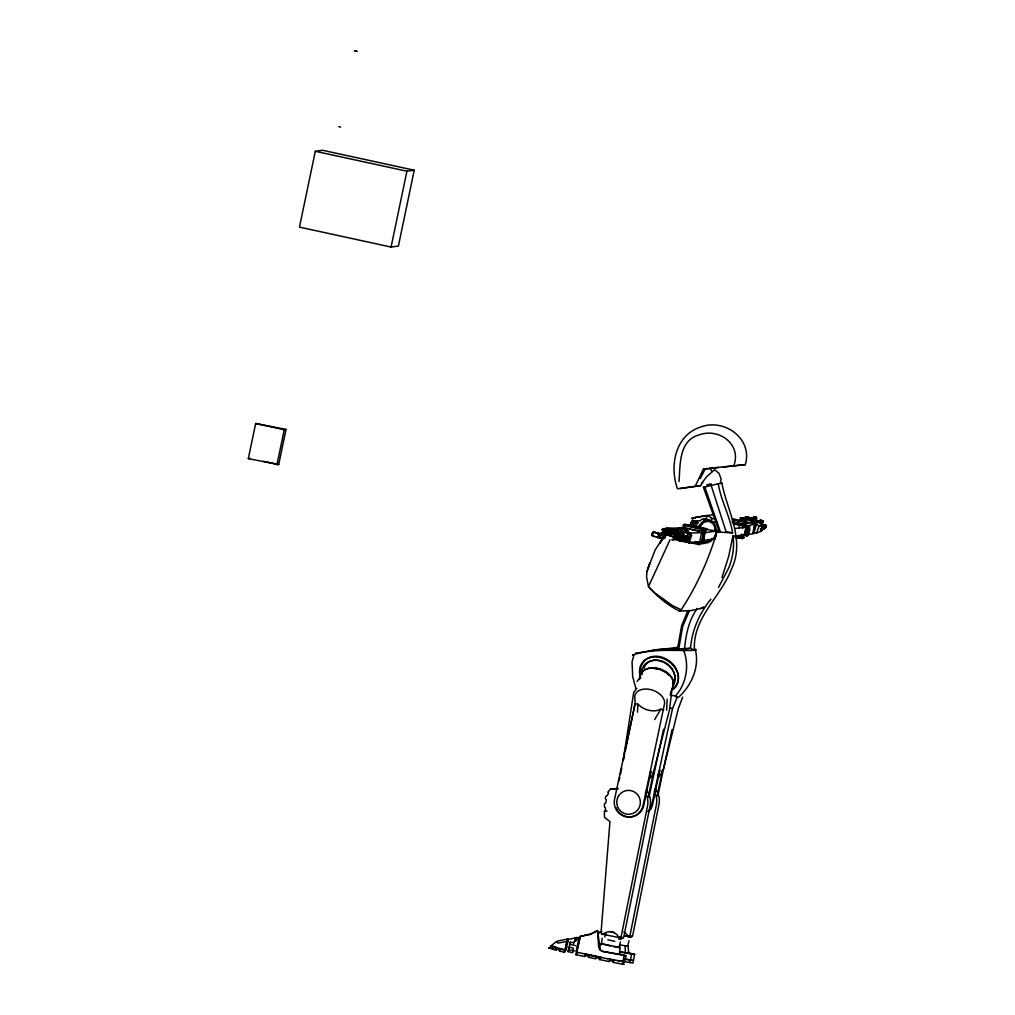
<?xml version="1.0" encoding="UTF-8"?>
<svg xmlns="http://www.w3.org/2000/svg" width="1015" height="1015" viewBox="0 0 1015 1015"><rect width="100%" height="100%" fill="white"/><g stroke="black" fill="none" stroke-linecap="round" stroke-linejoin="round"><path stroke-width="1.5" d="M584.5 956.447L586.188 954.202L584.5 956.447L576.038 954.772L580.263 936.401L590.806 933.876L597.48 930.577L598.609 946.475L599.751 949.812L602.377 951.385L625.951 955.762L624.72 961.662L633.005 963.007L633.385 960.076M675.863 535.184L676.98 534.55L679.022 535.489L679.999 534.664L679.2 532.469L677.957 532.469M755.883 520.606L756.911 518.386L756.099 517.054M663.607 529.31A2.322 2.246 -40.5 0 1 666.601 529.246L666.563 532.215A2.322 2.246 -40.6 0 1 663.569 532.291L663.188 529.995L662.199 529.5L663.239 528.472M686.394 538.14L686.394 537.442A2.03 2.005 -55.7 0 0 684.148 536.072L682.752 538.343A2.03 2.005 -55.7 0 0 685.011 539.714L686.394 538.14L682.778 536.351L682.397 537.493M672.628 531.987L673.757 534.778L676.485 535.451L677.563 535.045L676.84 534.816L677.525 534.017M688.221 534.562L687.142 531.302L684.427 528.384L681.89 527.851M679.035 481.554C680.367 464.261 678.616 440.041 699.919 434.636C719.445 427.873 741.889 444.798 733.756 465.771L703.42 469.019L695.148 486.375L677.474 488.761C669.278 466.139 675.216 434.978 700.819 426.96C724.431 418.117 753.054 438.784 745.302 464.642L733.756 465.771M760.387 523.664L759.512 521.088M678.553 536.047L680.811 534.867L680.849 533.573L678.819 532.291L682.778 533.941L681.496 532.532L679.758 532.609L680.849 533.573M567.271 940.918L567.651 938.634L564.467 952.286L559.734 951.106L558.973 949.723M745.416 517.916L746.647 517.536L746.482 516.749M663.417 530.832L663.95 532.393L666.677 532.291L666.766 530.693L665.282 529.018M624.58 945.714L627.587 945.815M637.458 712.149L637.915 704.194L635.111 703.585L634.806 696.709A15.428 10.188 19.8 0 1 650.247 689.515A15.428 10.188 19.8 0 1 664.635 703.192L643.104 805.402A14.768 14.591 82 0 1 625.811 816.732A14.768 14.591 82 0 1 614.557 799.198L635.111 703.585L625.24 751.252M666.627 532.342L666.208 529.564M570.252 942.136L568.286 951.372L571.28 952.527M609.101 961.56L610.116 959.353L609.101 961.56L599.37 959.518L599.535 957.12M640.313 673.211L640.782 666.474L644.132 660.866C659.902 646.035 688.83 669.913 674.645 687.472L672.019 688.944M622.931 963.654L624.225 964.25L622.538 964.199L624.009 955.673M619.67 948.962L620 944.889L628.107 946.221L628.704 953.263L619.442 951.677M674.493 532.774L671.778 532.317L672.78 533.065C675.089 533.928 675.977 529.83 673.503 529.741L672.285 530.008L674.95 530.591M646.999 571.521L649.828 563.046L646.999 571.521L646.542 576.786L648.458 586.632L654.992 593.065L672.501 605.574L681.167 609.787C696.988 585.934 708.698 559.303 716.945 532.012L732.589 532.875C729.963 515.924 720.904 500.738 718.303 483.762L721.843 483.039C727.336 511.319 745.454 539.929 731.523 569.009C720.916 596.985 692.154 618.034 694.476 650.361C673.782 651.11 652.544 648.166 632.497 655.094L633.411 655.056M754.83 520.403L755.477 518.525L754.272 517.802M568.375 939.89L567.423 939.712L567.068 940.651L564.835 951.448M666.627 710.183L667.223 699.284M676.764 533.002L677.157 531.238L675.47 529.957L673.681 530.426M622.538 964.199L613.377 962.436L613.491 961.294M742.434 521.393L742.764 518.411L750.605 518.272L759.03 526.087L763.914 525.009L753.409 518.754L740.379 517.828L739.973 520.822M753.929 520.581L754.475 519.236A2.296 2.246 53 0 0 751.582 518.602A2.296 2.246 53.1 0 0 751.062 519.185L750.072 519.16M765.399 527.749L764.803 525.326M671.752 691.355L669.507 709.777L653.8 770.893L648.306 797.168M762.976 528.929L763.001 527.381L760.907 525.745M662.008 533.192L665.028 535.489L662.744 538.432L660.41 537.671L660.854 538.166L664.47 537.468L663.899 533.446L661.399 533.547L663.899 533.446M678.959 533.027L679.758 531.822L682.131 531.784L683.983 533.268L684.047 535.615L681.395 537.696L679.086 536.897L678.274 534.905M629.985 962.664L631.571 954.151L634.73 954.531L627.993 952.463M670.205 531.962L670.154 532.329A2.296 2.246 -85.4 0 0 673.161 533.116A2.296 2.246 -85.5 0 0 673.795 530.173A2.296 2.246 -85.5 0 0 671.664 529.272M610.243 946.018L600.905 943.544L602.58 943.607L598.761 945.752L599.865 949.533L602.428 951.296L620.216 954.468L619.543 947.426L601.464 943.671L602.238 938.152M683.679 539.422L683.323 537.049L685.645 536.478M683.742 539.092L685.011 539.561L685.683 538.648L685.379 536.605M683.996 538.001L685.785 539.396L686.965 538.787C687.865 537.24 685.163 535.438 684.047 536.669M662.11 537.975L663.404 537.201L662.935 533.865M748.905 519.299L749.146 517.637L748.093 516.711M656.261 533.243L654.396 531.771L652.011 535.438L657.707 537.658A2.69 2.144 -69.4 0 0 659.61 534.727L658.164 532.913L652.886 532.012L651.668 533.877L652.011 535.438L654.129 536.529M678.604 532.989L678.363 530.693L675.165 529.475L673.313 530.756L672.805 532.888A2.322 2.246 -37.3 0 1 669.786 532.19L669.545 531.441M764.46 527.876L764.003 526.582L762.988 528.054L764.46 527.876L764.067 525.351M665.7 531.581L664.99 531.974L666.284 532.659C668.707 532.609 668.707 528.498 666.271 528.701L664.99 529.361L667.845 529.424M740.81 521.304L742.549 518.525L745.911 519.058M672.476 531.873L670.712 534.702L668.365 534.715L666.792 533.103M740.836 521.444L742.612 518.614L746.05 519.185M580.263 936.401L590.857 934.371L597.48 930.577M685.493 540.031L687.815 539.155L688.005 537.937L685.227 536.06M671.473 531.809L670.725 533.979L668.695 534.791L666.652 534.017L665.916 531.86M681.078 533.611L679.834 535.692M681.611 649.08L684.516 649.042C685.861 634.806 688.716 620.292 697.242 608.429M671.321 533.256L672.805 532.888L673.656 530.655L671.283 529.805L671.702 528.942M670.344 694.438L670.826 691.494M623.147 760.413L633.423 694.222L633.906 692.04L636.824 688.411M576.431 953.783L580.022 937.517L579.184 937.34L576 951.639L576.774 951.804M753.371 519.122L754.005 517.028L756.277 517.13L756.302 519.731M720.409 482.988L721.107 479.067L719.14 473.523L714.662 469.679L706.694 476.657L701.733 483.28L702.824 482.721M569.884 943.963L570.164 942.402L573.361 942.554M579.184 937.34L578.525 940.664M671.752 531.644L671.397 529.081L669.304 528.955L668.872 531.023M685.556 539.155L686.508 538.622L686.546 536.263L688.576 537.481L687.434 540.259L679.213 540.297M639.45 679.568L640.452 674.379M678.705 649.131L682.74 626.23L689.49 610.523M662.541 531.111L662.199 529.5L664.609 528.587L665.51 531.035M682.689 697.102L678.363 708.521L663.366 769.548L657.872 795.823M568.045 940.842L566.078 950.078L565.101 949.875M761.047 524.451L763.331 522.103L762.836 520.619M677.449 649.118L681.661 625.621L687.853 610.738M573.399 948.048L572.485 952.781L572.752 951.765M623.324 760.476L624.593 754.323M248.32 458.615L255.653 423.496L286.027 429.472L278.694 464.591L248.32 458.615L250.096 458.374M315.31 151.273L299.463 227.119L391.08 247.051L398.4 246.061L414.234 170.215L322.63 150.283L315.31 151.273L406.926 171.205L414.234 170.215M276.917 464.832L284.251 429.713L286.027 429.472M391.08 247.051L406.926 171.205M619.137 780.548L619.784 777.452M620.431 774.369L621.726 768.177M691.583 535.59L678.946 529.246L666.17 528.282L682.549 527.863L691.583 535.59L689.033 542.594L679.834 540.843L679.606 538.584L675.026 539.041L674.353 538.255L677.03 539.409A6.877 6.864 -25.8 0 0 686.749 539.485M678.109 532.494L680.113 532.862L682.549 527.863M689.629 535.78L690.2 533.078L704.22 532.545L702.24 542.01L689.007 542.657L685.734 541.883M688.716 542.632L690.695 533.154M699.754 541.629L701.733 532.152M702.761 535.019C706.948 524.768 703.002 544.636 702.24 542.01M701.644 542.01L704.08 529.665L705.514 529.462L699.424 527.673M701.936 542.061L704.816 529.018M649.016 797.067L663.582 729.201M702.507 541.909L704.486 532.444M702.723 541.947L704.702 532.469M703.027 541.909L704.816 532.368L702.469 531.492M657.162 795.925L662.655 769.649A14.768 14.591 82 0 1 658.57 777.147M711.731 538.521L714.852 538.787L716.704 531.061L715.08 538.838L702.367 540.564M633.5 960.418L634.616 954.176M738.907 528.409L739.808 524.095L733.16 522.839M737.106 537.024L740.81 537.036L741.419 534.169M742.612 528.422L743.513 524.108L732.005 521.685M742.993 534.461A11.85 0.634 11.8 0 0 744.376 534.651L745.987 526.886L746.71 527.09L735.063 528.51M742.041 535.121L744.731 535.362L746.71 525.897L749.007 526.239L748.118 525.998L747.548 528.714M734.898 536.098L745.086 534.854L746.596 527.026M746.418 534.118L746.989 531.416M744.731 535.362L746.444 535.704L748.398 525.96C753.917 530.299 740.595 545.892 748.88 526.189M746.444 535.704L748.715 526.278M750.339 519.566L750.605 518.272M747.294 535.603L749.273 526.138M747.509 535.641L749.489 526.163M747.23 534.867L753.917 533.509L755.832 523.994L747.877 525.656L749.603 526.062L747.814 535.603M755.832 523.994L754.767 523.727L752.787 533.205L753.853 533.459M753.485 533.357L755.465 523.88M657.682 537.125L659.154 534.854L657.466 533.459L660.613 535.476L659.319 537.43L656.502 536.948L657.098 537.417M677.271 697.165L672.526 708.533L651.973 804.159A14.768 14.591 82 0 1 647.887 811.657M663.366 769.548L672.108 729.493M675.419 537.151L675.901 538.191L677.31 537.341L674.201 539.396L672.729 539.282L674.341 538.508L674.924 535.907L676.523 535.907M754.805 527.61L755.401 525.098L754.424 521.824L751.874 519.401L748.245 518.5M676.104 533.865L676.459 532.355L677.817 531.733M565.495 949.215L564.467 952.286M570.164 942.402L569.707 944.293L575.632 945.637M711.604 520.682L711.68 517.891L707.201 515.48L691.393 518.107M568.4 951.042L568.184 951.867L569.085 947.147L572.194 947.794M633.994 654.586L632.053 662.008L632.7 676.789L635.91 688.462M573.665 943.709L575.365 937.962L576.583 937.378L579.565 938.431M706.059 518.995L703.611 520.2L706.059 518.995L707.201 515.48M560.102 948.936L564.936 950.065L551.132 945.726L556.93 941.197L567.639 939.053M627.575 946.107L629.046 940.74M620.47 941.945L618.972 947.312L613.555 946.64M760.679 523.575L761.694 522.091L760.692 520.936M682.41 534.144L681.458 536.859L679.555 536.783L678.477 535.425L681.42 536.453M679.999 533.408L679.022 535.489M697.787 523.144L694.285 522.522L693.905 523.854L690.568 522.953L691.989 521.773L695.199 522.205M756.162 519.033L755.87 518.297A2.322 2.22 33 0 0 752.914 517.675L752.394 518.246L754.513 516.724M574.718 941.159L576.596 938.418L578.829 938.989M575.619 941.349L577.51 938.609M762.849 528.587L761.694 529.652L760.337 528.993M648.382 567.423L655.132 550.016L662.478 538.597M765.906 526.95L766.414 525.491L765.094 524.704L763.026 525.199L763.623 524.882A2.03 1.979 57 0 1 765.894 526.252L764.6 528.51A2.03 1.979 56.9 0 1 762.658 527.762M551.957 945.802L551.069 945.967M555.966 947.934L556.36 950.319L548.798 947.87L553.708 948.695M688.005 537.937L686.762 539.815M763.267 528.485L764.32 527.66M765.335 527.457L764.282 528.396L763.052 527.863M685.785 539.396L686.939 537.43M676.421 533.953L676.51 534.74A2.322 2.284 -25.7 0 0 679.263 535.971L680.621 534.017L678.794 533.294L679.504 532.368M721.982 577.535L728.643 556.512L733.033 535.565A63.615 62.829 82 0 1 728.529 568.375L718.455 587.52M753.599 532.672L756.518 533.091L759.03 526.087M677.69 537.024L676.612 539.028M761.567 530.883L762.062 529.652L760.489 530.388L761.567 530.883L760.704 531.441L756.518 533.091M763.914 525.009L762.303 529.335L760.933 529.919M684.821 539.257L685.95 537.544M687.815 541.274L688.322 540.031L686.635 540.792L689.033 542.594M690.225 535.387L689.096 538.166L687.561 535.882L684.795 536.402M765.45 526.341L763.914 528.219M763.001 527.381L761.301 529.411M648.458 586.632L669.976 539.866M600.208 948.759L597.569 931.136M668.898 529.487L670.141 528.599M678.832 535.07L679.454 533.078L677.513 531.898A3.032 2.994 -53.3 0 0 677.271 530.87A3.032 2.994 -53.4 0 0 673.427 530.02M684.757 537.493L682.778 536.351L683.526 536.402M678.489 533.801L679.758 531.822M698.345 522.535L697.077 522.141L696.874 524.438M700.096 478.674L705.26 468.943L714.484 468.067M667.578 532L668.644 530.604M599.37 959.518L599.954 958.414M762.265 522.522L762.138 521.735A2.322 2.208 51.4 0 0 759.385 520.505L758.763 520.949L761.364 519.972M618.262 788.566L610.561 788.947L607.833 792.157L608.543 793.019L607.274 795.532C605.422 795.646 604.61 799.021 606.26 799.883L605.93 802.7C603.887 803.005 603.849 807.039 605.46 808.016L605.447 810.871L604.407 811.391L604.471 817.367L609.964 821.541L601.007 933.077L602.669 934.409L605.968 932.417A10.34 10.213 82 0 1 617.069 934.828L619.29 938.025L620.85 938.05L647.519 806.062A18.46 18.232 82 0 0 645.35 792.778M620.19 938.368L623.756 937.099L650.12 805.694A18.46 18.232 82 0 0 646.276 790.025M623.832 931.91A10.34 10.213 82 0 1 625.938 933.584L628.158 936.782L629.706 936.794L656.388 804.806A18.46 18.232 82 0 0 654.206 791.535M629.046 937.124L632.611 935.843L658.976 804.438A18.46 18.232 82 0 0 655.132 788.782M695.148 486.375L700.642 485.601L702.037 483.089M585.3 955.407L588.167 955.99L588.421 957.259L595.323 958.68L595.957 957.551L598.926 958.223M699.678 526.848L703.738 522.459L707.176 521.405L717.465 522.306M654.637 719.572L660.854 709.181L663.658 709.79M576.038 954.772L576.837 953.44M678.604 533.624L679.162 532.71M684.694 538.902L685.011 536.96M662.694 538.686L659.763 543.342L663.455 537.506M762.468 523.296L763.039 520.758L760.413 520.53M710.893 599.129C699.462 613.326 691.938 630.099 690.53 648.268L684.516 649.042M676.459 532.355L677.513 531.898M595.323 958.68L596.059 957.627M588.421 957.259L589.258 956.092M691.253 523.22L692.205 520.911L700.54 520.746M673.998 532.799L674.506 530.49M752.445 519.084L754.424 517.777M637.09 681.42L639.945 677.563M741.749 518.83A3.311 3.235 44.5 0 1 746.038 518.893L747.573 518.246L746.152 517.625M764.117 524.895L765.094 524.704M672.45 532.431L673.262 531.403L672.273 529.348M765.818 527.47L766.414 525.491M692.281 522.763L693.473 521.52M670.369 695.161L675.457 695.973C686.673 683.742 689.934 663.709 682.829 648.674L658.824 649.308L635.517 653.343L639.501 652.785M762.976 528.257L764.397 528.041M678.312 536.009L680.964 537.163L683.07 535.489L682.423 532.862L679.682 532.418M618.059 937.479L619.074 936.566M760.781 523.968L761.631 521.913M683.171 538.166L685.087 539.32M757.393 522.192L758.357 521.355A2.258 2.22 80.1 0 1 758.979 520.822A2.258 2.22 80.1 0 1 761.605 522.103A2.258 2.22 80.1 0 1 760.996 524.349M681.281 536.707L682.638 535.615L682.575 533.877M712.327 538.597L709.574 540.779L706.148 541.82L703.902 541.426M649.638 588.053C658.101 597.327 668.2 605.435 679.428 611.081L681.167 609.787M677.119 532.456L677.779 532A2.322 2.284 -25.8 0 1 680.532 533.23L680.621 534.017M549.052 947.832L551.64 946.094L550.815 946.018L555.611 947.858M743.614 518.538L745.606 519.274M664.838 528.434L664.673 529.297L667.007 529.906M760.413 522.37L759.715 522.535M746.875 518.208L743.982 518.081L746.748 518.094L747.522 519.528M745.276 518.208L746.368 517.65M598.343 932.823L600.867 931.516M663.975 531.962L666.233 531.86M742.13 519.249L743.855 518.373M679.428 611.081L690.872 610.586L700.223 608.607L703.725 606.856M598.139 933.343L601.971 931.427M667.236 533.446L666.348 533.408L668.06 534.309L670.141 533.687L668.669 533.624M678.705 529.487L680.799 528.536L684.415 528.891M598.761 945.752L602.403 944.14M700.959 519.807L703.661 518.69L707.43 519.185L710.931 520.86L712.796 523.347M610.04 960.545L612.895 961.142L614.557 960.456M673.681 530.147L676.777 530.185L677.919 531.873M660.854 709.181L657.58 710.411A15.428 10.188 19.8 0 1 640.998 706.808L637.915 704.194M676.967 529.361L683.006 527.483M679.606 538.584L675.026 539.041M719.331 531.784L703.395 487.276L718.303 483.762M720.472 483.457L721.843 483.039M753.193 518.056L752.813 518.817L754.932 519.261M625.468 935.957L627.778 935.348L628.158 936.058M566.789 939.662L575.365 937.962M674.353 534.803L676.32 534.258L672.945 533.649L674.556 535.07M706.706 484.878L711.172 483.838M648.687 651.021L678.045 647.304M754.767 519.985A2.296 2.246 53 0 0 754.5 519.236L751.912 518.576L754.056 519.452M754.158 521.342L756.416 521.329L758.154 522.827M756.974 521.926L755.617 521.926M703.395 487.276L705.768 486.794M700.223 608.607L702.824 608.099M680.291 530.502L681.268 530.312M667.591 529.081L669.811 529.056M668.327 529.069L670.674 529.069M700.642 485.601L680.05 488.596M716.704 531.061L703.991 532.799A11.85 0.634 11.8 0 0 703.255 532.52M685.785 536.326L686.571 536.212M714.103 514.465L693.435 517.828L694.882 517.98M685.011 526.303C675.876 526.658 708.305 533.484 706.186 530.147M742.092 524.311L743.513 524.108M681.395 540.729L699.538 544.674L698.688 544.294M604.407 811.391L607.008 811.023M601.717 934.358L604.318 933.99L603.836 933.419M602.669 934.409L604.217 934.371M605.27 934.054L604.153 934.206L605.777 934.155M619.29 938.025L620.228 937.898M628.158 936.782L629.262 936.617L624.948 935.779M629.808 936.54L631.647 936.756M620.85 938.05L623.438 937.682M629.706 936.794L632.307 936.426M338.769 126.596L340.621 127.129M659.712 650.082L662.846 649.676M566.776 941.527L557.996 943.087L556.981 942.415M693.905 518.119L695.161 517.98M745.302 464.642L723.226 467.103M714.433 467.763L718.531 467.484M666.804 531.708L667.819 531.632M682.829 648.674L690.53 648.268L694.476 650.361L696.201 649.841L695.224 649.207C699.881 666.906 691.608 685.328 678.743 697.102L676.536 697.406L675.457 695.973M697.432 522.941L691.57 521.786L694.285 522.522M703.42 469.019L705.26 468.943M663.658 535.4L665.028 535.489M759.182 521L760.793 520.987M669.126 648.864L675.267 648.712M746.647 517.536L749.172 517.828L748.347 518.449L747.903 517.79A2.322 2.233 29.7 0 0 744.896 517.866M662.808 529.348L664.673 529.297M714.674 530.325L719.064 530.287M746.71 525.897L744.02 525.643M610.561 788.947L616.942 788.921M705.26 519.452L707.962 519.87M749.603 518.995L750.821 519.02M711.172 518.576L715.448 518.69M658.164 532.913L657.415 532.9A2.69 2.144 -69.4 0 0 656.68 533.306M601.464 943.671L603.05 943.722M759.601 521.405L757.989 521.139L758.789 522.002M574.528 950.89L568.54 949.812M692.116 523.131L691.405 523.093L695.478 524.146M658.646 533.636L659.484 533.674M665.586 530.198L666.614 530.249M672.831 532.875L670.154 532.329A2.296 2.246 -85.5 0 1 670.027 531.708M674.341 538.508L675.952 538.622M716.476 531.023L706.719 529.551M740.506 520.695L742.054 520.961M748.474 519.008L752.838 520.213M689.223 524.768L682.867 525.098L701.124 529.284L707.48 528.955L696.556 526.1L684.262 524.298L702.989 528.155L689.731 524.933M703.991 520.543L706.935 520.936M764.853 525.415L763.496 525.186M748.943 523.169L745.492 522.547M760.654 529.056L761.834 529.246M760.501 525.25L762.214 526.036L762.798 527.775L762.354 526.379L760.844 526.024M674.341 531.048L675.673 531.264M752.318 523.321L751.202 521.52A5.253 5.189 82 0 0 745.556 520.289L743.817 521.469L754.767 523.727M734.987 535.907C736.218 536.529 745.809 537.392 743.729 535.704M735.761 537.709L744.338 537.747L743.399 537.328M695.11 541.515C696.341 542.15 705.933 543 703.852 541.312M618.693 937.517L606.234 934.955M755.769 521.634L757.583 522.281M617.818 960.698L622.779 961.56M690.111 525.821L692.763 526.328M695.415 526.836L698.066 527.343M631.571 954.151L619.937 951.804M624.732 958.985L630.34 960.05M624.644 959.162L633.22 960.241M733.147 518.817L746.406 522.04L737.372 520.708M732.437 519.705L736.433 520.492M733.667 522.332C745.949 525.174 756.429 524.07 733.769 519.921M733.325 523.956C734.873 524.539 747.801 526.785 746.063 524.539M735.114 537.455L742.955 538.559L739.973 537.569M566.878 941.349L567.854 941.539M565.621 947.236L566.611 947.426M682.283 529.145L684.173 529.538A5.608 5.595 -20.7 0 1 687.599 534.74M614.811 941.273L607.833 939.814M607.896 958.693L624.568 961.839L623.147 961.218M576.571 952.197L601.324 957.323M584.551 954.037L607.807 958.87M764.003 525.656L762.747 525.148M762.328 527.978L763.369 528.193M601.248 957.716L589.74 955.331M754.437 517.447L756.277 517.84M697.077 522.141L692.04 521.05M680.037 539.891L681.928 540.297A5.608 5.595 -27 0 0 684.085 539.891M695.11 526.239L691.748 525.516M690.2 533.078L687.713 532.418M575.327 939.167L576.228 939.357M742.764 518.411L740.379 517.828M669.469 529.411L671.283 529.805M255.653 423.496L284.251 429.713M737.867 536.389L740.81 537.036M695.237 527.737L698.193 528.371M701.137 529.018L704.08 529.665M686.711 541.477L700.274 543.951L704.461 543.368L703.522 542.936M683.158 541.261L673.617 539.308M263.646 461.318L278.694 464.591M669.519 707.886L672.526 708.533M610.332 931.63L614.215 932.481M654.624 668.619L657.707 669.291M618.719 938.938L621.066 939.459M617.704 953.478L625.951 955.762M556.74 949.177L559.646 949.85L559.734 951.106M701.314 541.477L702.837 541.845M663.404 537.201L664.47 537.468M672.349 530.502L673.338 530.744L672.996 530.147M703.332 532.317L704.08 532.494M693.892 527.394L687.992 525.643M653.394 532.139L653.52 532.38M659.154 534.854L660.613 535.476M555.776 947.49L551.132 945.726M678.337 535.539L679.34 535.844M678.312 533.053L680.228 533.852M679.149 535.235L680.164 535.59M751.176 519.185L752.99 520.264M675.279 535.425L672.882 533.129M732.589 532.875L726.093 531.72L711.134 485.36M622.779 938L620.254 937.302M618.566 953.808L620.216 954.468M658.824 536.326L659.712 536.707M677.081 532.532L678.794 533.294M761.199 520.682L762.899 521.444M686.165 539.434L687.092 539.853M686.495 537.075L688.17 538.102M684.554 536.846L686.051 537.76M660.803 669.976L665.942 672.488L668.898 675.267M762.569 525.58L764.003 526.582M685.15 538.496L685.95 538.902M764.764 525.123L766.236 526.011M662.579 537.176L663.544 537.76M755.02 520.657L754.475 519.236M659.319 537.43L657.961 536.288M684.427 528.384L686.559 529.868M710.538 522.014L713.076 523.841L714.725 526.925L715.144 531.061M764.105 526.151L764.803 526.671M750.618 519.071L752.623 520.568M761.542 527.064L762.316 527.66M751.506 519.249L752.952 520.403M677.614 538.699L679.428 540.297M679.834 540.843L676.523 538.242L665.332 534.271L684.744 540.018L684.034 538.267M606.336 934.561L605.676 933.775L606.31 935.043M762.722 526.963L763.318 527.889M710.119 468.537L711.807 471.341M744.655 518.081A2.296 2.271 -82.7 0 1 747.636 518.094L748.169 519.223M667.565 529.386L668.225 530.693M755.985 520.162L755.477 518.525A2.296 2.271 63.5 0 0 752.635 518.018A2.296 2.271 63.4 0 0 752.102 518.602M693.067 521.837L692.496 519.566M704.765 486.857L720.371 531.822M612.895 961.142L613.377 962.436M673.656 530.655L673.427 529.906A2.322 2.246 -37.3 0 0 670.496 529.284M748.512 517.498L748.347 516.787L746.101 517.193L745.936 519.363M684.516 538.331L684.643 539.117M664.495 532.444L664.406 531.429A2.411 2.373 71.3 0 0 664.723 532.253A2.411 2.373 71.3 0 0 667.845 532.279A2.411 2.373 71.3 0 0 667.832 529.107A2.411 2.373 71.3 0 0 664.723 529.081M746.266 518.386L746.355 519.477M604.75 934.282L604.915 937.023M625.037 945.828L625.43 952.844M762.785 528.726A2.17 2.131 88.8 0 0 763.521 528.777A2.17 2.131 88.8 0 0 765.132 526.455A2.17 2.144 88.8 0 0 762.836 524.818M762.734 525.199A2.068 2.043 88.8 0 1 763.394 524.907A2.068 2.043 88.8 0 1 765.576 526.468A2.068 2.043 88.8 0 1 764.041 528.688A2.068 2.043 88.8 0 1 763.343 528.637M683.45 537.354A2.17 2.144 74.8 0 0 683.412 538.102A2.17 2.144 74.9 0 0 685.721 539.739A2.17 2.144 74.9 0 0 687.32 537.417A2.17 2.144 74.9 0 0 685.011 535.78A2.17 2.144 74.8 0 0 684.326 536.085M761.161 529.982A2.55 2.487 59.5 0 0 762.037 530.008A2.55 2.487 59.6 0 0 763.749 527.204A2.55 2.487 59.5 0 0 760.946 525.415M763.102 525.021A2.131 2.081 59.5 0 1 764.714 526.506A2.131 2.081 59.5 0 1 763.28 528.84A2.131 2.081 59.5 0 1 762.557 528.815M684.173 538.787A2.55 2.525 -60.4 0 0 686.952 540.576A2.55 2.525 -60.4 0 0 688.766 537.772A2.55 2.525 -60.5 0 0 685.988 535.971A2.55 2.525 -60.4 0 0 685.188 536.364M684.567 536.199A2.131 2.106 -60.4 0 1 685.227 535.869A2.131 2.106 -60.5 0 1 687.548 537.366A2.131 2.106 -60.4 0 1 686.039 539.714A2.131 2.106 -60.5 0 1 683.717 538.216M760.971 523.017A2.322 2.271 76.7 0 0 760.895 522.205A2.322 2.271 76.7 0 0 758.192 520.885A2.322 2.271 76.7 0 0 757.533 521.329M677.31 534.829A2.322 2.296 -89.6 0 1 677.246 534.03M677.957 532.532A2.322 2.296 -89.6 0 1 678.629 532.088A2.322 2.296 -89.6 0 1 681.344 533.408A2.322 2.296 -89.6 0 1 680.025 536.148A2.322 2.296 -89.6 0 1 677.754 535.501A3.032 3.02 -54.9 0 0 681.446 537.252A3.032 3.02 -55 0 0 683.108 533.636A3.032 3.02 -54.9 0 0 679.504 532A3.032 3.02 -55 0 0 678.629 532.609M678.096 532.215A2.258 2.233 84.7 0 1 680.735 533.497A2.258 2.233 84.7 0 1 679.466 536.161A2.258 2.233 84.7 0 1 676.827 534.88A2.258 2.233 84.7 0 1 676.751 534.093M755.338 521.329A3.032 2.931 65.6 0 1 758.294 522.103M760.425 523.182A2.296 2.233 67.8 0 0 760.311 522.382A2.296 2.233 67.8 0 0 757.621 521.139M678.096 535.628A2.296 2.284 -63.1 0 0 680.38 536.212A2.296 2.284 -63 0 0 681.623 533.471A2.296 2.284 -63 0 0 678.895 532.228A2.296 2.284 -62.9 0 0 678.236 532.685M754.868 521.38A2.36 2.347 59 0 0 754.944 518.957A2.36 2.347 59 0 0 751.925 518.284A2.36 2.347 58.9 0 0 751.366 518.881M755.566 518.665A2.296 2.271 63.5 0 1 755.82 519.414M671.435 530.147A2.36 2.322 -81.2 0 1 671.993 529.551A2.36 2.322 -81.3 0 1 674.962 530.211A2.36 2.322 -81.3 0 1 674.29 533.243A2.36 2.322 -81.3 0 1 671.321 532.571M749.489 519.312A3.032 2.956 50.6 0 1 753.333 520.149M672.222 532.9A3.032 2.994 -53.3 0 0 672.539 533.89A3.032 2.994 -53.3 0 0 676.383 534.727M671.752 532.685A2.296 2.258 -58 0 0 674.658 533.319A2.296 2.258 -57.9 0 0 675.318 530.388A2.296 2.258 -58 0 0 672.412 529.754A2.296 2.258 -57.9 0 0 671.867 530.337M747.573 518.665A2.411 2.398 -83.2 0 0 747.142 517.942A2.411 2.398 -83.1 0 0 744.008 517.916M747.636 518.094A2.296 2.271 -82.8 0 1 748.042 518.779M664.026 529.424A2.296 2.258 71.1 0 1 666.995 529.449A2.296 2.258 71.1 0 1 667.007 532.456A2.296 2.258 71.1 0 1 664.038 532.431A2.296 2.258 71.1 0 1 663.632 531.746M747.078 518.919A2.296 2.246 44.6 0 0 746.672 518.246A2.296 2.246 44.6 0 0 743.69 518.196M665.371 532.812A3.311 3.248 -56.8 0 0 665.916 533.801A3.311 3.248 -56.8 0 0 670.192 533.877A3.311 3.248 -56.8 0 0 670.814 532.9M666.068 529.487A3.311 3.248 -56.8 0 1 670.344 529.564M665.269 529.234A2.296 2.246 -57.1 0 1 668.238 529.284A2.296 2.246 -57.1 0 1 668.149 532.279A2.296 2.246 -57 0 1 665.18 532.228A2.296 2.246 -57 0 1 664.8 531.543M659.585 537.29A3.083 2.766 -86.4 0 0 662.173 538.572A3.083 2.766 -86.4 0 0 664.241 535.209A3.083 2.766 -86.4 0 0 661.247 532.964A3.083 2.766 -86.4 0 0 660.372 533.421M657.86 533.75A2.423 2.182 -86.4 0 1 658.545 533.382A2.423 2.182 -86.5 0 1 660.905 535.159A2.423 2.182 -86.5 0 1 659.281 537.798A2.423 2.182 -86.4 0 1 657.238 536.795M615.991 807.635A14.768 14.591 82 0 0 643.815 805.301L650.919 771.298A14.768 14.591 82 0 1 650.057 774.052M653.8 770.893A14.768 14.591 82 0 1 649.714 778.391M641.467 674.023A16.557 10.937 19.8 0 1 660.74 669.316A16.557 10.937 19.8 0 1 672.653 685.214M640.008 677.386A17.407 11.482 19.8 0 1 660.689 669.443A17.407 11.482 19.8 0 1 671.638 688.754M648.598 811.556A14.768 14.591 82 0 0 652.683 804.058L659.788 770.042A14.768 14.591 82 0 1 657.542 775.333M675.267 534.309A4.796 2.842 89.3 0 1 675.47 535.945A4.796 2.842 89.3 0 1 672.704 540.132A4.796 2.842 89.3 0 1 671.765 539.625M662.364 534.613A3.083 1.84 89.3 0 1 663.962 532.938A3.096 1.84 89.3 0 1 665.586 535.958A3.083 1.827 89.3 0 1 663.81 538.661A3.083 1.827 89.3 0 1 663.201 538.343M747.129 518.69A6.877 6.471 -86.9 0 1 753.955 530.02M752.128 519.972A5.608 5.291 -86.1 0 1 755.287 525.199A5.608 5.278 -86.4 0 1 754.83 527.343M679.365 528.231A6.877 6.864 -25.8 0 1 688.804 534.651M743.246 520.188A6.864 6.775 82 0 1 754.208 527.825M682.308 541.198A6.864 6.775 82 0 1 677.538 539.117M677.652 529.424A6.864 6.775 82 0 1 689.16 534.448M687.117 539.269A6.864 6.775 82 0 1 684.909 540.716M684.922 529.449A5.253 5.189 82 0 1 686.597 530.617M745.987 526.886A11.85 0.634 11.8 0 1 742.269 526.316M689.616 529.183A11.85 0.634 11.8 0 0 692.382 529.83L696.759 530.832A11.85 0.634 11.8 0 1 699.437 531.467M698.117 527.914A11.571 9.287 -74 0 1 710.399 520.682A11.571 9.287 -74 0 1 715.524 534.385A11.571 9.287 -74 0 1 703.7 542.797M640.846 677.982A20.604 16.557 33.4 0 1 649.955 657.669A20.604 16.557 33.4 0 1 675.178 668.124A20.604 16.557 33.4 0 1 671.321 690.631M641.873 674.747A17.674 14.21 33.4 0 1 661.805 661.552A17.674 14.21 33.4 0 1 672.666 686.102M643.979 668.2A16.608 13.36 33.4 0 1 665.307 662.592A16.608 13.36 33.4 0 1 672.577 684.3M354.616 50.75L356.836 51.232L354.616 50.75M685.176 539.79A2.068 2.043 74.9 0 0 686.711 537.569A2.068 2.043 74.9 0 0 684.503 536.022A2.068 2.043 74.9 0 0 682.981 538.242A2.068 2.043 74.9 0 0 685.176 539.79M618.414 796.191A11.964 11.812 82 0 0 628.437 814.284A11.964 11.812 82 0 0 638.866 796.521A11.964 11.812 82 0 0 618.414 796.191"/></g></svg>
